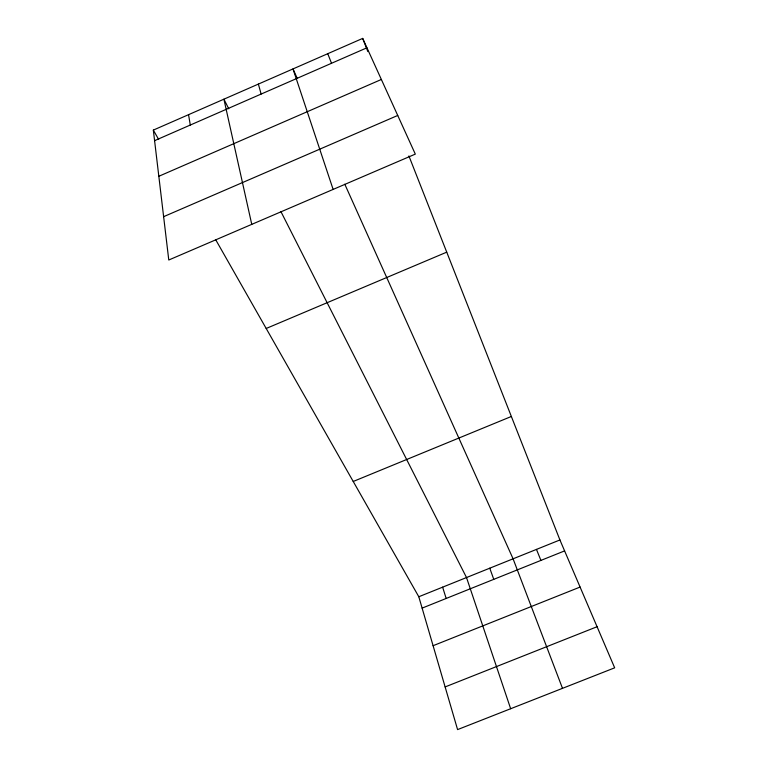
<?xml version="1.0" encoding="UTF-8"?>
<svg xmlns="http://www.w3.org/2000/svg" width="768" height="768" viewBox="0 0 768 768"><rect width="100%" height="100%" fill="white"/><g stroke="black" fill="none" stroke-linecap="round" stroke-linejoin="round"><path stroke-width="1.15" d="M153.331 130.099L362.678 38.4L415.315 154.118L168.778 260.006L153.331 130.099L158.669 139.459M154.589 140.659L366.941 47.789M158.822 176.285L381.36 79.478M163.622 216.672L397.728 115.459M266.189 328.474L446.736 252.154M353.232 481.469L511.354 416.477M418.8 596.746L559.92 539.962L614.669 667.824L457.584 729.6L418.8 596.746L215.674 239.683M422.122 608.122L564.605 550.896M433.094 645.706L580.09 587.059M445.133 686.928L597.072 626.726M228.778 108.797L223.901 99.187L251.76 224.371M280.944 211.642L466.512 577.546L510.653 708.73M297.322 78.557L292.992 68.918L333.13 189.418M344.794 184.214L513.082 558.806L562.493 688.339M536.467 549.398L540.922 560.41M362.678 38.4L367.853 51.571M408.902 155.942L559.92 539.962M327.763 53.693L331.517 63.283M489.763 568.195L493.766 579.35M442.627 587.155L446.17 598.464M258.374 84.086L261.13 94.061M188.544 114.672L190.301 125.04"/></g></svg>
